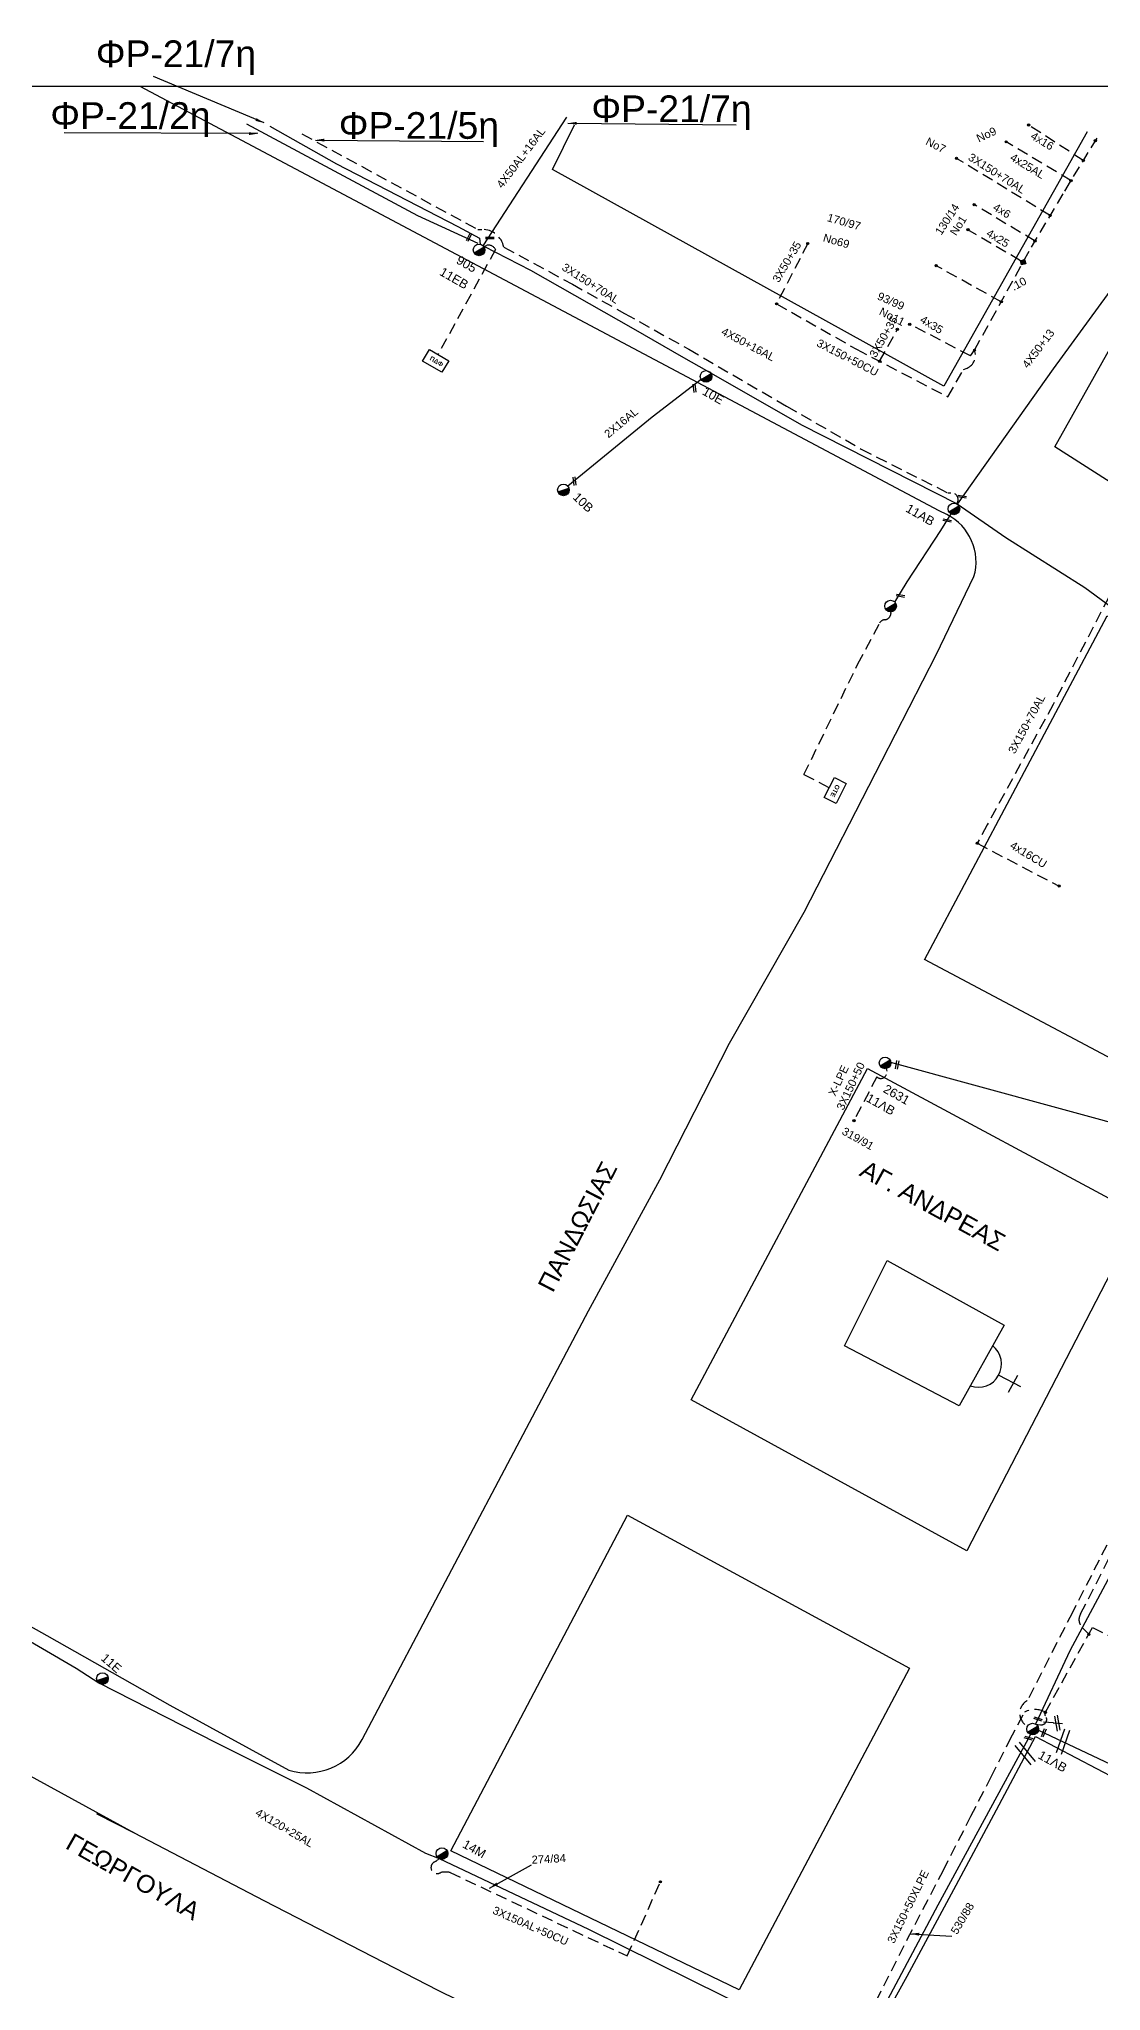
# Model space of a CAD drawing. Header units: millimetres. Extents: x 2087 to 5289, y 222 to 1137.
# Drawn here: x 2237.7 to 2357.1, y 575 to 794.6 of the extents above; entities that cross this region are included whole.
import ezdxf

# ---------------------------------------------------------------- set-up
doc = ezdxf.new("R2010")
doc.units = ezdxf.units.MM
doc.linetypes.add('DASHED', pattern=[19.05, 12.7, -6.35])
for name, color, linetype in [('Pillar OTE', 7, 'Continuous'), ('Pillar Δημοτικού Φωτισμού', 7, 'Continuous'), ('Άγνωστα', 7, 'Continuous'), ('Γυμνά εναέρια ΧΤ και ΦΟΠ (3Φ)   4x50+16AL', 7, 'Continuous'), ('Εναέρια παροχή ΧΤ 4x16', 7, 'SYN_LINE'), ('Επιγραφές - Σχήματα', 7, 'Continuous'), ('Καλώδια ΧΤ   3x150+50CU', 7, 'DASHED'), ('Καλώδια ΧΤ   3x150+70AL', 7, 'DASHED'), ('Καλώδια ΧΤ   3x150AL+50CU', 7, 'DASHED'), ('Μηχανική τομή', 7, 'Continuous'), ('Στύλος ΦΜ', 7, 'Continuous'), ('Στύλος ΦΜ @ 1', 7, 'Continuous'), ('Συνδέσεις', 7, 'Continuous'), ('Συνεστραμμενα ΧΤ  4Χ120+25 Al', 7, 'Continuous'), ('Τομή', 7, 'Continuous'), ('Υπόβαθρο ΔΕΗ', 7, 'Continuous'), ('Υπόγεια Καλώδια Δικτύου ΧΤ   .10', 7, 'DASHED'), ('Υπόγεια καλώδια Παροχών ΧΤ   4x16CU', 7, 'DASHED'), ('Υπόγεια καλώδια Παροχών ΧΤ   4x25', 7, 'DASHED'), ('Υπόγεια καλώδια Παροχών ΧΤ   4x6', 7, 'DASHED'), ('Υπόγειο καλώδιο Μέσης Τάσης 20KV', 7, 'Continuous')]:
    doc.layers.add(name, color=color, linetype=linetype)
doc.styles.add('arial', font='arial.ttf')
doc.styles.get("Standard").update_dxf_attribs({"font": 'arial.ttf'})
doc.linetypes.add('SYN_LINE', pattern='A,0.5,-0.0001,["/\\/\\/\\/",Standard,S=0.1,R=0,X=0,Y=-0.05],-0.25', length=0.7501)
doc.dimstyles.new('ISO-25', dxfattribs={"dimtxt": 2.5, "dimasz": 2.5, "dimexe": 1.25, "dimexo": 0.625, "dimtad": 1, "dimtxsty": 'Standard', "dimcen": 2.5, "dimadec": 0, "dimazin": 0, "dimtfac": 1, "dimtmove": 0, "dimatfit": 3, "dimfxl": 1, "dimarcsym": 0})

# ---------------------------------------------------------------- blocks, each defined once
blk = doc.blocks.new('ΤΟΜΗ')
at = {"layer": 'Τομή', "ltscale": 40}
for p, q in [((-5.68, 0), (5.68, 0)), ((5.68, -2.33), (-5.68, -2.33))]:
    blk.add_line(p, q, dxfattribs=at)
blk = doc.blocks.new('ΜΗΧΑΝΙΚΗ ΤΟΜΗ')
at = {"layer": 'Μηχανική τομή', "ltscale": 40}
for p, q in [((-1.89, 0.78), (1.89, 0.78)), ((1.89, 0), (-1.89, 0))]:
    blk.add_line(p, q, dxfattribs=at)
blk = doc.blocks.new('ΥΠΑΡΧΩΝ ΤΣΙΜΕΝΤΕΝΙΟΣ ΣΤΥΛΟΣ')
at = {"layer": 'Στύλος ΦΜ'}
blk.add_hatch(color=7, dxfattribs=at).paths.add_polyline_path([(-1.29, -2.28, 0.574793), (2.62, 0, 0.268822), (1.3, 2.27)])
at = {"layer": 'Στύλος ΦΜ', "color": 7}
blk.add_line((-1.29, -2.28), (1.3, 2.27), dxfattribs=at)
blk.add_circle((0, 0), 2.62, dxfattribs=at)
at = {"layer": 'Στύλος ΦΜ', "flags": 4}
for tag, p in [('ΑΡΙΘΜΟΣ', (-4.68, 8.05)), ('ΤΥΠΟΣ', (-4.91, 3.03))]:
    blk.add_attdef(tag, p, '', height=4, dxfattribs=at)
blk = doc.blocks.new('_ΣΥΝΔΕΣΗ')
at = {"layer": 'Συνδέσεις', "linetype": 'SYN_LINE', "ltscale": 40}
blk.add_hatch(color=256, dxfattribs=at).paths.add_polyline_path([(0.5, -0.01, 1), (-0.5, -0.01, 1)])
at = {"layer": 'Συνδέσεις'}
blk.add_circle((0, -0.01), 0.5, dxfattribs=at)
blk = doc.blocks.new('PILLAR ΟΤΕ')
at = {"layer": 'Pillar OTE', "ltscale": 40}
blk.add_lwpolyline([(-3.31, 2.02), (3.39, 2.02), (3.39, -1.99), (-3.31, -1.99)], close=True, dxfattribs=at)
at = {"layer": 'Pillar OTE', "insert": (-1.81, 0.71), "char_height": 1.3575, "width": 109.961, "attachment_point": 1}
blk.add_mtext('{\\fArial|b1|i0|c161|p34;OTE}', dxfattribs=at)
blk = doc.blocks.new('PILLAR ΔΗΜΟΤΙΚΟΥ ΦΩΤΙΣΜΟΥ')
at = {"layer": 'Pillar Δημοτικού Φωτισμού', "ltscale": 40}
for p, q in [((-3.64, 2), (3.07, 2)), ((-3.64, -2), (-3.64, 2)), ((3.07, 2), (3.07, -2)), ((3.07, -2), (-3.64, -2))]:
    blk.add_line(p, q, dxfattribs=at)
at = {"layer": 'Pillar Δημοτικού Φωτισμού', "insert": (-2.13, 0.69), "char_height": 1.3575, "width": 109.961, "attachment_point": 1}
blk.add_mtext('{\\fArial|b1|i0|c161|p34;ΠΔΦ}', dxfattribs=at)
blk = doc.blocks.new('τομή_')
at = {"layer": 'Επιγραφές - Σχήματα'}
for p, q in [((-1.29, -0.22), (0.13, 0.75)), ((-1.08, -0.46), (0.34, 0.51)), ((-0.66, 0.62), (-0.29, -0.37))]:
    blk.add_line(p, q, dxfattribs=at)
blk = doc.blocks.new('TSONTA XT1')
at = {"ltscale": 40}
h = blk.add_hatch(color=256, dxfattribs=at)
h.dxf.hatch_style = 1
h.paths.add_polyline_path([(595.96, 2487.66), (597.07, 2488.77), (595.96, 2489.87), (594.85, 2488.77)])
blk.add_lwpolyline([(594.85, 2488.77), (595.96, 2489.87), (597.07, 2488.77), (595.96, 2487.66)], close=True, dxfattribs=at)

msp = doc.modelspace()

# ---------------------------------------------------------------- linework, layer by layer
at = {"layer": 'Άγνωστα', "color": 1, "linetype": 'SYN_LINE', "ltscale": 10}
msp.add_lwpolyline([(2263.66, 784.84), (2271.18, 780.61), (2284.82, 773.55), (2287.26, 772.25), (2287.33, 771.55)], dxfattribs=at)
at = {"layer": 'Άγνωστα', "color": 1}
msp.add_lwpolyline([(2287.66, 771.37), (2297.07, 785.86)], dxfattribs=at)
at = {"layer": 'Άγνωστα', "color": 85}
msp.add_lwpolyline([(2340.99, 742.31), (2351.8, 757.54), (2366.98, 778.36), (2370.51, 784.51)], dxfattribs=at)
at = {"layer": 'Άγνωστα', "color": 27, "linetype": 'DASHED', "ltscale": 0.1}
msp.add_lwpolyline([(2287.74, 771.34), (2288.04, 771.42, -0.36968), (2289.04, 770.95), (2282.58, 759.14)], format="xyb", dxfattribs=at)
at = {"layer": 'Άγνωστα', "color": 85, "linetype": 'DASHED', "ltscale": 0.1}
for points in [[(2324.17, 771.64), (2320.67, 764.85)], [(2345.93, 765.07), (2338.61, 769.14)], [(2332.25, 758.38), (2334.25, 761.98)], [(2342.46, 758.99), (2335.64, 762.55)]]:
    msp.add_lwpolyline(points, dxfattribs=at)
at = {"layer": 'Άγνωστα', "color": 27}
msp.add_lwpolyline([(2312.17, 756.35), (2306.67, 752.1), (2297.2, 744.33)], dxfattribs=at)
at = {"layer": 'Άγνωστα', "color": 27, "linetype": 'DASHED', "ltscale": 0.1}
msp.add_lwpolyline([(2343.23, 704.16), (2352.44, 699.34)], dxfattribs=at)
at = {"layer": 'Άγνωστα', "color": 133, "linetype": 'SYN_LINE', "ltscale": 10}
msp.add_lwpolyline([(2381.44, 666.4), (2374.29, 653.05), (2366.44, 637.19), (2353.64, 613.31), (2349.78, 605.08)], dxfattribs=at)
at = {"layer": 'Άγνωστα', "color": 30, "linetype": 'DASHED', "ltscale": 0.1}
for points in [[(2355.77, 615.18), (2355.04, 615.92, -0.349124), (2354.86, 617.47), (2360.9, 629.28), (2364.04, 635.08), (2368.11, 643.17), (2371.32, 649.54), (2373.52, 653.95), (2374.66, 656.04), (2374.66, 656.04), (2374.66, 656.04, 0.182969), (2374.66, 656.04, -0.257385), (2374.66, 656.04), (2374.66, 656.04)], [(2349.78, 605.08), (2350.33, 604.99, 0.704013), (2350.89, 606.01, -0.378862), (2350.89, 606.4), (2355.86, 615.35)]]:
    msp.add_lwpolyline(points, format="xyb", dxfattribs=at)
at = {"layer": 'Γυμνά εναέρια ΧΤ και ΦΟΠ (3Φ)   4x50+16AL', "color": 27, "linetype": 'SYN_LINE', "ltscale": 10}
msp.add_lwpolyline([(2261.05, 785.11), (2280.29, 774.79), (2287.07, 771.67)], dxfattribs=at)
at = {"layer": 'Γυμνά εναέρια ΧΤ και ΦΟΠ (3Φ)   4x50+16AL', "color": 27, "linetype": 'Continuous', "ltscale": 10}
msp.add_lwpolyline([(2287.74, 771.34), (2292.99, 768.63), (2304.53, 762.08), (2310.21, 758.8), (2312.79, 757.33), (2323.48, 751.23), (2340.96, 742.33), (2340.96, 742.33), (2346.45, 738.55), (2355.34, 732.95), (2360.14, 729.42), (2361.51, 728.59)], dxfattribs=at)
at = {"layer": 'Επιγραφές - Σχήματα'}
msp.add_lwpolyline([(3200.59, 789.29), (3200.59, 789.29), (2106.58, 789.29), (2106.58, 238.36), (3200.59, 238.29)], dxfattribs=at)
at = {"layer": 'Καλώδια ΧΤ   3x150+50CU', "color": 85, "ltscale": 0.1}
msp.add_lwpolyline([(2320.67, 764.85), (2329.64, 759.74), (2339.93, 754.38)], dxfattribs=at)
msp.add_lwpolyline([(2339.93, 754.38), (2341.7, 757.47), (2342.08, 757.62, 0.412399), (2342.92, 759.64, -1.482376)], format="xyb", dxfattribs=at)
at = {"layer": 'Καλώδια ΧΤ   3x150+50CU', "color": 27, "ltscale": 0.1}
msp.add_lwpolyline([(2282.71, 589.94), (2282.32, 589.61, 1.216865), (2282.89, 588.38, -0.085136), (2283.94, 588.38), (2303.86, 578.99), (2307.6, 587.31)], format="xyb", dxfattribs=at)
at = {"layer": 'Καλώδια ΧΤ   3x150+70AL', "color": 85, "ltscale": 0.1}
msp.add_lwpolyline([(2267.28, 783.96), (2287.05, 773.21), (2287.53, 773.22, -0.363822), (2289.98, 771.22), (2297.7, 767.05), (2303.56, 763.77), (2310.8, 759.73), (2321.79, 753.34), (2330.18, 748.51), (2339.91, 743.58), (2340.25, 743.6, -0.628342), (2340.93, 742.35, 2.009477)], format="xyb", dxfattribs=at)
msp.add_lwpolyline([(2351.43, 774.77), (2340.9, 781.21)], dxfattribs=at)
at = {"layer": 'Καλώδια ΧΤ   3x150+70AL', "color": 27, "ltscale": 0.1}
msp.add_lwpolyline([(2361.97, 728.9), (2361.99, 729.2, 0.633536), (2361.22, 729.63), (2358.02, 731.86), (2351.77, 719.78), (2344.35, 706.24), (2343.23, 704.16)], format="xyb", dxfattribs=at)
at = {"layer": 'Καλώδια ΧΤ   3x150+70AL', "color": 30, "ltscale": 0.1}
msp.add_lwpolyline([(2355.86, 615.35), (2356.19, 615.95), (2391.59, 597.26)], dxfattribs=at)
at = {"layer": 'Καλώδια ΧΤ   3x150AL+50CU', "color": 62, "linetype": 'DASHED', "ltscale": 0.1}
msp.add_lwpolyline([(2399.97, 636.7), (2402.97, 642.47), (2394.24, 647.25, 0.446735), (2392.88, 647.23), (2374.26, 657.43), (2353.93, 617.63), (2348.86, 607.71, 0.607295), (2348.89, 604.83)], format="xyb", dxfattribs=at)
at = {"layer": 'Συνεστραμμενα ΧΤ  4Χ120+25 Al', "color": 27, "linetype": 'SYN_LINE', "ltscale": 10}
msp.add_lwpolyline([(2209.23, 630.44), (2222.53, 622.73), (2234.33, 615.8), (2241.9, 611.36), (2244.42, 609.7), (2257.59, 603), (2267.8, 597.89), (2281.19, 590.55), (2282.71, 589.94), (2299.51, 582.01), (2314.72, 574.48), (2328.73, 567.3)], dxfattribs=at)
at = {"layer": 'Συνεστραμμενα ΧΤ  4Χ120+25 Al', "color": 62, "linetype": 'SYN_LINE', "ltscale": 10}
msp.add_lwpolyline([(2349.2, 603.91), (2338.79, 584.71), (2329.35, 566.91)], dxfattribs=at)
at = {"layer": 'Συνεστραμμενα ΧΤ  4Χ120+25 Al', "color": 85, "linetype": 'SYN_LINE', "ltscale": 10}
msp.add_lwpolyline([(2350.1, 604.38), (2366.96, 596.43), (2384.36, 587.26), (2405.58, 575.79), (2419.43, 568.42), (2428.34, 563.8), (2428.34, 563.8), (2447.18, 553.93), (2456.2, 549.39), (2470.83, 541.54), (2475.32, 539.23), (2495.23, 529.18), (2495.23, 529.18), (2495.23, 529.18), (2504.29, 523.01)], dxfattribs=at)
at = {"layer": 'Υπόβαθρο ΔΕΗ'}
msp.add_lwpolyline([(2206.4, 633.11), (2238.58, 615.02), (2238.58, 615.02), (2238.58, 615.02), (2252.42, 607.19), (2252.42, 607.19), (2261.33, 602.34), (2265.82, 599.9, 0.360788), (2274.04, 603.32), (2284.12, 622.47), (2299.51, 651.57), (2307.53, 666.3), (2315.36, 681.67), (2323.77, 696.41), (2332.51, 713.44), (2338.65, 725.42), (2342.85, 734.16, 0.365545), (2339.8, 741.13), (2338.95, 741.55), (2249.08, 789.29)], format="xyb", dxfattribs=at)
for points in [[(2355.6, 784.18), (2339.46, 755.57), (2295.45, 779.95), (2295.45, 779.95), (2295.45, 779.95), (2295.45, 779.95), (2297.95, 784.99)], [(2424.39, 783.79), (2394.33, 725.04), (2382.56, 731.11), (2375.28, 735.46), (2365.67, 740.61), (2359.54, 743.93), (2351.94, 748.77), (2371.51, 783.63)], [(2337.3, 691.05), (2357.83, 729.74), (2387.7, 712.8), (2368.09, 674.75), (2337.31, 691.07)], [(2330.88, 678.84), (2361.58, 662.33), (2342.06, 624.55), (2311.04, 641.54), (2330.88, 678.84)], [(2328.31, 647.63), (2333.11, 657.23), (2346.24, 649.96), (2341.2, 640.86), (2328.31, 647.63)], [(2345.64, 644.31), (2348.08, 643.06)], [(2346.75, 642.42), (2347.79, 644.32)], [(2284.04, 590.8), (2303.91, 628.56), (2335.62, 611.38), (2316.44, 575.18), (2284.04, 590.8)], [(2204.19, 617.08), (2248.4, 592.84), (2244.2, 594.98), (2248.4, 592.84), (2263.01, 585.23), (2282.58, 575.15), (2282.58, 575.15), (2291.18, 570.92), (2306.27, 562.98), (2309.01, 561.53), (2286.41, 519.64), (2268.86, 528.4), (2256.82, 534.6), (2249.69, 538.27), (2244.84, 540.64), (2238.38, 544.62), (2230.62, 549.12)], [(2351.81, 605.2), (2350.69, 605.27)], [(2349.79, 603.66), (2374.95, 590.47), (2382.39, 586.58), (2386.27, 584.48), (2391.27, 581.81), (2398.13, 578.29), (2404.37, 575.09), (2409.32, 572.56), (2415.8, 568.88), (2417.44, 567.94), (2406.38, 546.64), (2401.05, 536.39), (2398.75, 531.87), (2330.26, 567.5), (2330.26, 567.5), (2330.26, 567.5), (2330.26, 567.5), (2330.26, 567.5), (2330.26, 567.5), (2330.26, 567.5), (2335.33, 576.71), (2340.85, 586.97), (2345.38, 595.42), (2349.79, 603.66)]]:
    msp.add_lwpolyline(points, dxfattribs=at)
msp.add_arc((2343.34, 645.58), 2.62, 250.0412, 52.032, dxfattribs=at)
at = {"layer": 'Υπόγεια Καλώδια Δικτύου ΧΤ   .10', "color": 85, "ltscale": 0.1}
msp.add_lwpolyline([(2342.46, 758.99), (2342.92, 759.64), (2349.32, 771.22), (2353.07, 777.53), (2356.98, 783.95)], dxfattribs=at)
at = {"layer": 'Υπόγεια καλώδια Παροχών ΧΤ   4x16CU', "color": 85, "linetype": 'DASHED', "ltscale": 0.1}
msp.add_lwpolyline([(2355.16, 780.97), (2349.01, 784.96)], dxfattribs=at)
at = {"layer": 'Υπόγεια καλώδια Παροχών ΧΤ   4x25', "color": 85, "linetype": 'DASHED', "ltscale": 0.1}
for points in [[(2353.78, 778.7), (2346.48, 783.07)], [(2348.09, 769.7), (2342.18, 773.17)]]:
    msp.add_lwpolyline(points, dxfattribs=at)
at = {"layer": 'Υπόγεια καλώδια Παροχών ΧΤ   4x6', "color": 85, "ltscale": 0.1}
msp.add_lwpolyline([(2349.73, 771.9), (2342.88, 776.01)], dxfattribs=at)
at = {"layer": 'Υπόγειο καλώδιο Μέσης Τάσης 20KV', "color": 27}
msp.add_lwpolyline([(2333.95, 731.3), (2335.34, 733.58), (2339.12, 739.33), (2340.28, 741.21)], dxfattribs=at)
at = {"layer": 'Υπόγειο καλώδιο Μέσης Τάσης 20KV', "color": 27, "linetype": 'DASHED', "ltscale": 0.1}
msp.add_lwpolyline([(2326.58, 710.4), (2323.74, 711.89), (2329.8, 724.33), (2332.25, 728.94, -0.257677), (2332.82, 729.31, 0.441543), (2333.52, 730.2, 24.005178)], format="xyb", dxfattribs=at)
at = {"layer": 'Υπόγειο καλώδιο Μέσης Τάσης 20KV', "color": 1, "linetype": 'DASHED', "ltscale": 0.1}
msp.add_lwpolyline([(2333, 678.81), (2333.05, 678.52, -0.708543), (2331.94, 677.87), (2329.36, 672.95)], format="xyb", dxfattribs=at)
at = {"layer": 'Υπόγειο καλώδιο Μέσης Τάσης 20KV', "color": 1, "linetype": 'SYN_LINE', "ltscale": 10}
msp.add_lwpolyline([(2381.44, 666.4), (2333.51, 679.49), (2333.51, 679.49)], dxfattribs=at)
at = {"layer": 'Υπόγειο καλώδιο Μέσης Τάσης 20KV', "color": 30, "linetype": 'DASHED', "ltscale": 0.1}
msp.add_lwpolyline([(2351.42, 542.07), (2322.53, 557.04), (2322.53, 557.04), (2322.53, 557.04), (2328.53, 567.9), (2331.87, 573.92), (2335.35, 580.83), (2339.39, 588.58), (2342.52, 594.7), (2344.78, 599.13), (2346.91, 603.31), (2348.56, 606.43, -0.254289), (2350.89, 606.4, 0.621751)], format="xyb", dxfattribs=at)

# ---------------------------------------------------------------- block references
at = {"layer": 'Pillar OTE', "xscale": 0.3750000000002192, "yscale": 0.3750000000002192, "zscale": 0.3750000000002192, "rotation": 242.8816589354129}
msp.add_blockref('PILLAR ΟΤΕ', (2327.26, 710.11), dxfattribs=at)
at = {"layer": 'Pillar Δημοτικού Φωτισμού', "xscale": 0.3749999999999673, "yscale": 0.3749999999999673, "zscale": 0.3749999999999673, "rotation": 329.6272320298445}
msp.add_blockref('PILLAR ΔΗΜΟΤΙΚΟΥ ΦΩΤΙΣΜΟΥ', (2282.41, 758.37), dxfattribs=at)
at = {"layer": 'Επιγραφές - Σχήματα', "rotation": 65.76107407374215}
msp.add_blockref('τομή_', (2352.59, 605.55), dxfattribs=at)
at = {"layer": 'Μηχανική τομή'}
for p, xscale, yscale, zscale, rotation in [((2286.16, 772.3), 0.2499999999999999, 0.2499999999999999, 0.2499999999999999, 63.94994487188549), ((2288.41, 772.35), 0.2499999999999996, 0.2499999999999996, 0.2499999999999996, 180.4953281648654), ((2311.34, 755.35), 0.2499999999999999, 0.2499999999999999, 0.2499999999999999, 277.2539015222392), ((2297.84, 744.89), 0.2499999999999999, 0.2499999999999999, 0.2499999999999999, 277.2539015222392), ((2341.54, 743.25), 0.25, 0.25, 0.25, 169.0125955648198), ((2339.86, 740.56), 0.2499999999999999, 0.2499999999999999, 0.2499999999999999, 169.0125955648198), ((2334.62, 732.11), 0.2499999999999999, 0.2499999999999999, 0.2499999999999999, 169.0125955648198), ((2334.12, 679.25), 0.2499999999999999, 0.2499999999999999, 0.2499999999999999, 260.2407780829247), ((2350.03, 605.55), 0.2499999999999997, 0.2499999999999997, 0.2499999999999997, 343.4299323679303), ((2350.62, 604.12), 0.2499999999999996, 0.2499999999999996, 0.2499999999999996, 248.0204253479433), ((2348.96, 603.39), 0.2499999999999997, 0.2499999999999997, 0.2499999999999997, 343.4299323679303)]:
    msp.add_blockref('ΜΗΧΑΝΙΚΗ ΤΟΜΗ', p, dxfattribs=dict(at, xscale=xscale, yscale=yscale, zscale=zscale, rotation=rotation))
at = {"layer": 'Στύλος ΦΜ @ 1', "ltscale": 40}
ref = msp.add_blockref('ΥΠΑΡΧΩΝ ΤΣΙΜΕΝΤΕΝΙΟΣ ΣΤΥΛΟΣ', (2287.2, 770.91), dxfattribs=dict(at, xscale=0.2499999999999999, yscale=0.2499999999999999, zscale=0.2499999999999999, rotation=330.1757056746846))
ref.add_attrib('ΤΥΠΟΣ', '905', (2284.54, 769.47), dxfattribs={"layer": 'Στύλος ΦΜ', "height": 1, "rotation": 330.1757, "flags": 4})
ref.add_attrib('ΑΡΙΘΜΟΣ', '11EB', (2282.66, 768.15), dxfattribs={"layer": 'Στύλος ΦΜ', "height": 1, "rotation": 330.1757, "flags": 4})
ref = msp.add_blockref('ΥΠΑΡΧΩΝ ΤΣΙΜΕΝΤΕΝΙΟΣ ΣΤΥΛΟΣ', (2312.73, 756.68), dxfattribs=dict(at, xscale=0.2499999999999999, yscale=0.2499999999999999, zscale=0.2499999999999999, rotation=330.1757056746846))
ref.add_attrib('ΤΥΠΟΣ', '10E', (2312.21, 754.71), dxfattribs={"layer": 'Στύλος ΦΜ', "height": 1, "rotation": 330.1757, "flags": 4})
ref = msp.add_blockref('ΥΠΑΡΧΩΝ ΤΣΙΜΕΝΤΕΝΙΟΣ ΣΤΥΛΟΣ', (2296.69, 743.91), dxfattribs=dict(at, xscale=0.2499999999999999, yscale=0.2499999999999999, zscale=0.2499999999999999, rotation=317.0430797961077))
ref.add_attrib('ΤΥΠΟΣ', '10B', (2297.66, 742.99), dxfattribs={"layer": 'Στύλος ΦΜ', "height": 1, "rotation": 317.0431, "flags": 4})
ref = msp.add_blockref('ΥΠΑΡΧΩΝ ΤΣΙΜΕΝΤΕΝΙΟΣ ΣΤΥΛΟΣ', (2340.61, 741.78), dxfattribs=dict(at, xscale=0.2499999999999999, yscale=0.2499999999999999, zscale=0.2499999999999999, rotation=330.1757056746846))
ref.add_attrib('ΤΥΠΟΣ', '11AB', (2335.09, 741.53), dxfattribs={"layer": 'Στύλος ΦΜ', "height": 1, "rotation": 330.1757, "flags": 4})
at = {"layer": 'Στύλος ΦΜ @ 1', "ltscale": 40, "xscale": 0.2499999999999999, "yscale": 0.2499999999999999, "zscale": 0.2499999999999999, "rotation": 330.1757056746846}
msp.add_blockref('ΥΠΑΡΧΩΝ ΤΣΙΜΕΝΤΕΝΙΟΣ ΣΤΥΛΟΣ', (2333.48, 730.85), dxfattribs=at)
at = {"layer": 'Στύλος ΦΜ @ 1', "ltscale": 40}
ref = msp.add_blockref('ΥΠΑΡΧΩΝ ΤΣΙΜΕΝΤΕΝΙΟΣ ΣΤΥΛΟΣ', (2332.86, 679.45), dxfattribs=dict(at, xscale=0.2499999999999998, yscale=0.2499999999999998, zscale=0.2499999999999998, rotation=330.6463124681125))
ref.add_attrib('ΤΥΠΟΣ', '2631', (2332.56, 676.22), dxfattribs={"layer": 'Στύλος ΦΜ', "height": 1, "rotation": 330.6463, "flags": 4})
ref.add_attrib('ΑΡΙΘΜΟΣ', '11ΛB', (2330.64, 675.19), dxfattribs={"layer": 'Στύλος ΦΜ', "height": 1, "rotation": 330.6463, "flags": 4})
ref = msp.add_blockref('ΥΠΑΡΧΩΝ ΤΣΙΜΕΝΤΕΝΙΟΣ ΣΤΥΛΟΣ', (2244.84, 610.19), dxfattribs=dict(at, xscale=0.2499999999999999, yscale=0.2499999999999999, zscale=0.2499999999999999, rotation=319.1566612122779))
ref.add_attrib('ΑΡΙΘΜΟΣ', '11E', (2244.58, 612.36), dxfattribs={"layer": 'Στύλος ΦΜ', "height": 1, "rotation": 319.1567, "flags": 4})
ref = msp.add_blockref('ΥΠΑΡΧΩΝ ΤΣΙΜΕΝΤΕΝΙΟΣ ΣΤΥΛΟΣ', (2349.46, 604.51), dxfattribs=dict(at, xscale=0.2499999999999998, yscale=0.2499999999999998, zscale=0.2499999999999998, rotation=330.6463124681125))
ref.add_attrib('ΑΡΙΘΜΟΣ', '11ΛB', (2349.97, 601.28), dxfattribs={"layer": 'Στύλος ΦΜ', "height": 1, "rotation": 330.6463, "flags": 4})
ref = msp.add_blockref('ΥΠΑΡΧΩΝ ΤΣΙΜΕΝΤΕΝΙΟΣ ΣΤΥΛΟΣ', (2283.03, 590.51), dxfattribs=dict(at, xscale=0.2499999999999998, yscale=0.2499999999999998, zscale=0.2499999999999998, rotation=330.6463124681125))
ref.add_attrib('ΑΡΙΘΜΟΣ', '14Μ', (2285.24, 591.26), dxfattribs={"layer": 'Στύλος ΦΜ', "height": 1, "rotation": 330.6463, "flags": 4})
at = {"layer": 'Συνδέσεις', "xscale": 0.25, "yscale": 0.25, "zscale": 0.25}
for p in [(2349.01, 784.96), (2346.48, 783.07), (2356.52, 783.2), (2340.9, 781.21), (2355.16, 780.97), (2353.78, 778.71), (2342.88, 776.01), (2342.18, 773.18), (2351.43, 774.78), (2324.17, 771.64), (2349.73, 771.91), (2338.61, 769.15), (2320.67, 764.85), (2345.93, 765.08), (2334.25, 761.99), (2335.64, 762.55), (2332.26, 758.38), (2342.92, 759.64), (2343.23, 704.17), (2352.44, 699.35), (2329.36, 672.95), (2355.78, 615.16), (2350.89, 606.4), (2307.6, 587.33)]:
    msp.add_blockref('_ΣΥΝΔΕΣΗ', p, dxfattribs=at)
at = {"layer": 'Συνδέσεις', "xscale": 0.3075184835441074, "yscale": 0.3075184835441074, "zscale": 0.3075184835441074, "rotation": 330.3335139461631}
msp.add_blockref('TSONTA XT1', (1810.34, 195.22), dxfattribs=at)
at = {"layer": 'Τομή', "xscale": 0.2499999999999995, "yscale": 0.2499999999999995, "zscale": 0.2499999999999995}
for p, rotation in [((2352.6, 603.2), 70.61850772610008), ((2348.84, 601.95), 310.1011222742462)]:
    msp.add_blockref('ΤΟΜΗ', p, dxfattribs=dict(at, rotation=rotation))

# ---------------------------------------------------------------- texts
at = {"layer": 'Άγνωστα', "ltscale": 40, "char_height": 0.9, "width": 69.1904, "attachment_point": 1, "style": 'arial'}
for s, insert, rotation in [('4X50AL+16AL', (2289.08, 778.31), 52.8469), ('Νο9', (2343.02, 783.81), 24.9752), ('Νο7', (2337.75, 783.62), 332.9797), ('4x25AL', (2347.3, 781.84), 328.8172), ('130/14', (2338.43, 772.99), 57.1412), ('170/97', (2326.52, 775.03), 344.0842), ('Νο1', (2340.09, 772.93), 57.1412), ('3X50+35', (2320.13, 767.62), 59.2589), ('Νο69', (2326.06, 772.76), 344.0842), ('93/99', (2332.27, 766.21), 335.9777), ('Νο11', (2332.52, 764.49), 332.9797), ('3X50+35', (2331.04, 759.16), 60.18), ('4x35', (2337.17, 763.6), 328.8172), ('4X50+13', (2348.2, 758.07), 52.8469), ('2X16AL', (2301.17, 750.39), 39.7676), ('4x16CU', (2347.29, 704.45), 328.8172), ('   X-LPE\\P3X150+50', (2326, 675.07), 64.7185), ('319/91', (2328.36, 672.27), 330.7197), ('4X120+25AL', (2262.41, 595.63), 329.6165), ('274/84', (2293.09, 590.26), 2.8628), ('3X150+50XLPE', (2333.06, 580.7), 63.8236), ('530/88', (2340.19, 581.79), 59.3319)]:
    msp.add_mtext(s, dxfattribs=dict(at, insert=insert, rotation=rotation))
at = {"layer": 'Γυμνά εναέρια ΧΤ και ΦΟΠ (3Φ)   4x50+16AL', "ltscale": 40, "insert": (2314.77, 762.24), "char_height": 0.9, "width": 69.1904, "attachment_point": 1, "rotation": 332.0888, "style": 'arial'}
msp.add_mtext('4X50+16AL', dxfattribs=at)
at = {"layer": 'Εναέρια παροχή ΧΤ 4x16', "ltscale": 40, "insert": (2349.61, 784.26), "char_height": 0.9, "width": 69.1904, "attachment_point": 1, "rotation": 328.8172, "style": 'arial'}
msp.add_mtext('4x16', dxfattribs=at)
at = {"layer": 'Επιγραφές - Σχήματα', "ltscale": 40, "char_height": 3, "width": 21.1415, "attachment_point": 1, "style": 'arial'}
for s, insert in [('ΦΡ-21/7η', (2244.1, 794.48)), ('ΦΡ-21/7η', (2299.83, 788.29)), ('ΦΡ-21/2η', (2238.98, 787.53)), ('ΦΡ-21/5η', (2271.42, 786.41))]:
    msp.add_mtext(s, dxfattribs=dict(at, insert=insert))
at = {"layer": 'Επιγραφές - Σχήματα', "ltscale": 40, "char_height": 2, "attachment_point": 1, "style": 'arial'}
for s, insert, width, rotation in [('{\\fArial|b0|i0|c204|p34;П}ANΔΩΣIAΣ', (2293.72, 654.43), 21.1415, 62.655), ('AΓ. ANΔPEAΣ', (2330.81, 668.59), 33.2874, 331.349), ('ΓEΩPΓOYΛA', (2241.54, 592.89), 21.1415, 330.4377)]:
    msp.add_mtext(s, dxfattribs=dict(at, insert=insert, width=width, rotation=rotation))
at = {"layer": 'Καλώδια ΧΤ   3x150+50CU', "ltscale": 40, "char_height": 0.9, "width": 69.1904, "attachment_point": 1, "style": 'arial'}
for s, insert, rotation in [('3X150+50CU', (2325.49, 760.94), 332.7214), ('3X150AL+50CU', (2289, 584.62), 336.3347)]:
    msp.add_mtext(s, dxfattribs=dict(at, insert=insert, rotation=rotation))
at = {"layer": 'Καλώδια ΧΤ   3x150+70AL', "ltscale": 40, "char_height": 0.9, "width": 69.1904, "attachment_point": 1, "style": 'arial'}
for insert, rotation in [((2342.6, 781.86), 327.6738), ((2296.91, 769.48), 327.6738), ((2346.66, 714.58), 61.6678)]:
    msp.add_mtext('3X150+70AL', dxfattribs=dict(at, insert=insert, rotation=rotation))
at = {"layer": 'Υπόγεια Καλώδια Δικτύου ΧΤ   .10', "ltscale": 40, "insert": (2346.91, 767.09), "char_height": 0.9, "width": 69.1904, "attachment_point": 1, "rotation": 28.1389, "style": 'arial'}
msp.add_mtext('\\pt5.4;.10', dxfattribs=at)
at = {"layer": 'Υπόγεια καλώδια Παροχών ΧΤ   4x6', "ltscale": 40, "char_height": 0.9, "width": 69.1904, "attachment_point": 1, "rotation": 328.8172, "style": 'arial'}
for s, insert in [('4x6', (2345.37, 776.23)), ('4x25', (2344.62, 773.32))]:
    msp.add_mtext(s, dxfattribs=dict(at, insert=insert))

# ---------------------------------------------------------------- leaders
at = {"layer": 'Επιγραφές - Σχήματα', "ltscale": 40}
for points in [[(2263.04, 785.19), (2250.57, 790.41)], [(2262.32, 783.99), (2240.54, 784.1)], [(2297.19, 785.16), (2316.12, 784.99)], [(2268.79, 783.27), (2287.71, 783.1)], [(2288.36, 586.62), (2293.1, 589.24)], [(2335.7, 581.49), (2340.37, 581.21)]]:
    msp.add_leader(points, dimstyle='ISO-25', override={"dimasz": 1, "dimtad": 0}, dxfattribs=at)

doc.saveas('drawing.dxf')
